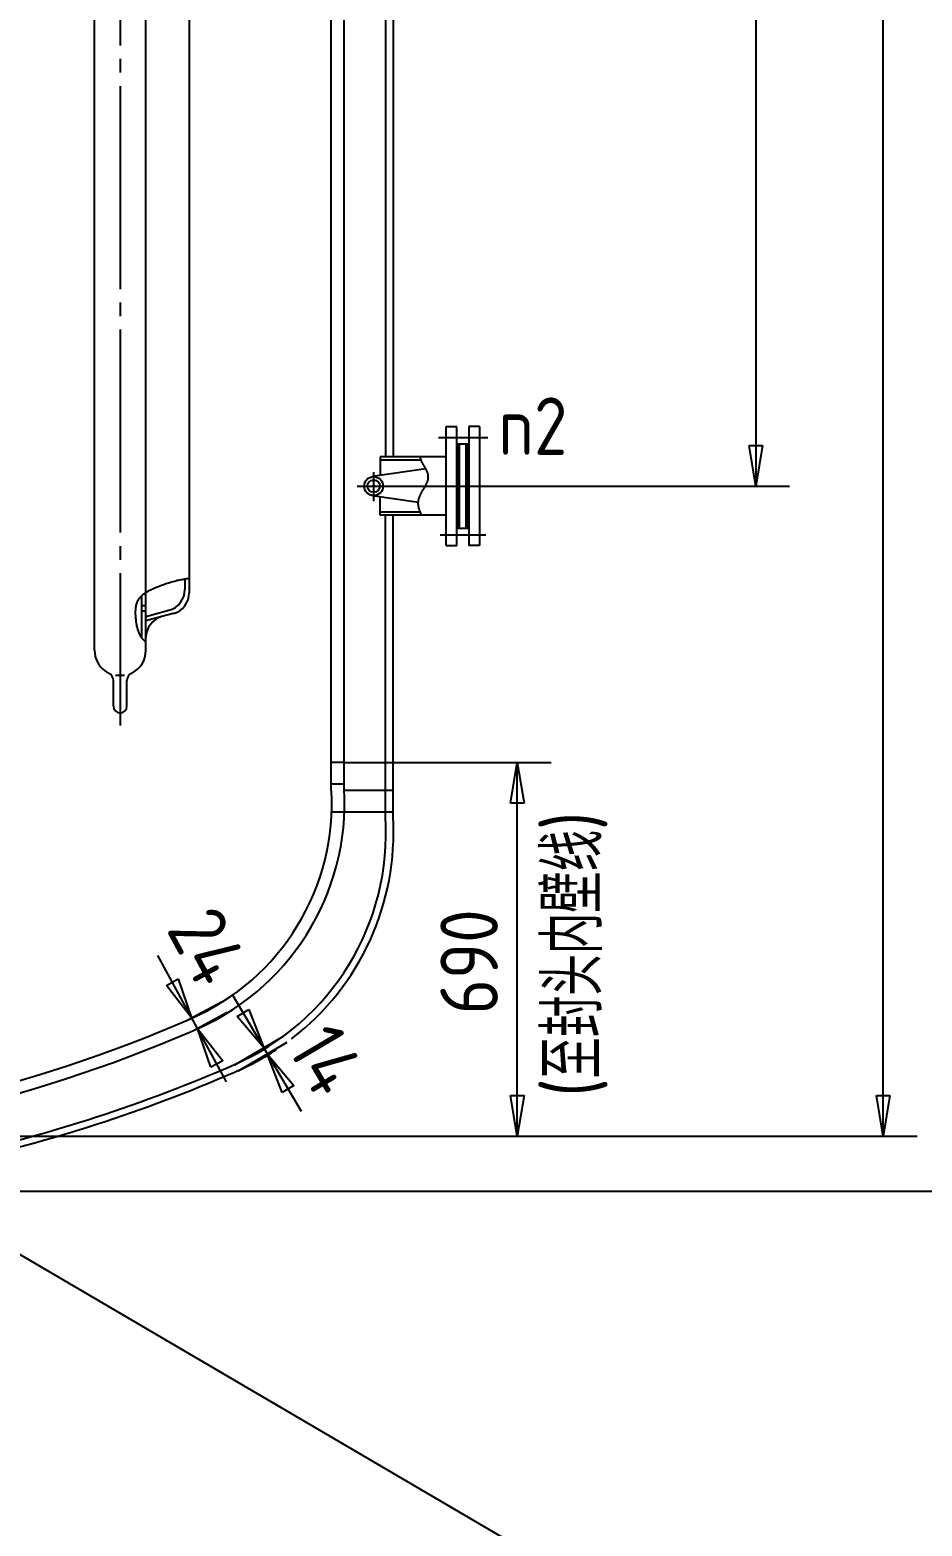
# Model space of a CAD drawing. Extents: x 1561 to 67467, y -57370 to 65913.
# Drawn here: x 1720.6 to 1786.5, y 180.8 to 291.3 of the extents above; entities that cross this region are included whole.
import ezdxf

# ---------------------------------------------------------------- set-up
doc = ezdxf.new("R2010")
doc.units = 0
doc.linetypes.add('DASHDOT', pattern=[18, 15, -1, 1, -1])
doc.layers.get('0').update_dxf_attribs({"linetype": 'DASHDOT'})
doc.layers.add('1', color=7, linetype='CONTINUOUS')
doc.layers.add('2', color=3, linetype='CONTINUOUS')
doc.styles.get("Standard").update_dxf_attribs({"font": 'gbenor.shx', "bigfont": 'gbcbig.shx'})
doc.dimstyles.get("Standard").update_dxf_attribs({"dimtxt": 3.5, "dimasz": 4, "dimexe": 2, "dimexo": 0, "dimgap": 1, "dimtad": 1, "dimtoh": 1, "dimdec": 4, "dimzin": 0, "dimdsep": 46, "dimtxsty": 'Standard', "dimcen": 0, "dimadec": 0, "dimazin": 0, "dimtfac": 1, "dimtdec": 4, "dimtmove": 0, "dimatfit": 0, "dimfxl": 1, "dimtolj": 1, "dimtzin": 0, "dimarcsym": 0})

# ---------------------------------------------------------------- blocks, each defined once
blk = doc.blocks.new('Cadt3')
at = {"layer": '2'}
for p, q in [((1749.43, 259.75), (1749.42, 259.78)), ((1749.44, 259.72), (1749.43, 259.75)), ((1749.45, 259.68), (1749.44, 259.72)), ((1749.47, 259.64), (1749.45, 259.68)), ((1749.48, 259.6), (1749.47, 259.64)), ((1749.49, 259.56), (1749.48, 259.6)), ((1749.51, 259.53), (1749.49, 259.56)), ((1749.52, 259.49), (1749.51, 259.53)), ((1749.53, 259.47), (1749.52, 259.49)), ((1749.54, 259.44), (1749.53, 259.47)), ((1749.55, 259.42), (1749.54, 259.44)), ((1749.56, 259.41), (1749.55, 259.42)), ((1749.56, 259.39), (1749.56, 259.41)), ((1749.57, 259.38), (1749.56, 259.39)), ((1749.58, 259.37), (1749.57, 259.38)), ((1749.59, 259.35), (1749.58, 259.37)), ((1749.6, 259.34), (1749.59, 259.35)), ((1749.61, 259.32), (1749.6, 259.34)), ((1749.62, 259.3), (1749.61, 259.32)), ((1749.63, 259.28), (1749.62, 259.3)), ((1749.64, 259.26), (1749.63, 259.28)), ((1749.65, 259.24), (1749.64, 259.26)), ((1749.66, 259.22), (1749.65, 259.24)), ((1749.67, 259.2), (1749.66, 259.22)), ((1749.68, 259.18), (1749.67, 259.2)), ((1749.69, 259.16), (1749.68, 259.18)), ((1749.7, 259.14), (1749.69, 259.16)), ((1749.72, 259.12), (1749.7, 259.14)), ((1749.73, 259.1), (1749.72, 259.12)), ((1749.74, 259.08), (1749.73, 259.1)), ((1749.75, 259.06), (1749.74, 259.08)), ((1749.76, 259.04), (1749.75, 259.06)), ((1749.77, 259.02), (1749.76, 259.04)), ((1749.79, 259), (1749.77, 259.02)), ((1749.8, 258.98), (1749.79, 259)), ((1749.81, 258.96), (1749.8, 258.98)), ((1749.82, 258.94), (1749.81, 258.96)), ((1749.83, 258.92), (1749.82, 258.94)), ((1749.84, 258.9), (1749.83, 258.92)), ((1749.86, 258.87), (1749.84, 258.9)), ((1749.87, 258.85), (1749.86, 258.87)), ((1749.88, 258.83), (1749.87, 258.85)), ((1749.89, 258.81), (1749.88, 258.83)), ((1749.9, 258.79), (1749.89, 258.81)), ((1749.91, 258.77), (1749.9, 258.79)), ((1749.92, 258.75), (1749.91, 258.77)), ((1749.93, 258.73), (1749.92, 258.75)), ((1749.94, 258.71), (1749.93, 258.73)), ((1749.95, 258.69), (1749.94, 258.71)), ((1749.77, 257.56), (1749.79, 257.58)), ((1749.79, 257.58), (1749.8, 257.61)), ((1749.8, 257.61), (1749.82, 257.64)), ((1749.82, 257.64), (1749.83, 257.67)), ((1749.83, 257.67), (1749.85, 257.69)), ((1749.85, 257.69), (1749.86, 257.72)), ((1749.86, 257.72), (1749.88, 257.75)), ((1749.88, 257.75), (1749.89, 257.77)), ((1749.89, 257.77), (1749.9, 257.8)), ((1749.9, 257.8), (1749.92, 257.82)), ((1749.92, 257.82), (1749.93, 257.85)), ((1749.93, 257.85), (1749.94, 257.88)), ((1749.94, 257.88), (1749.95, 257.9)), ((1749.96, 258.66), (1749.95, 258.69)), ((1749.95, 257.9), (1749.96, 257.93)), ((1749.96, 258.64), (1749.96, 258.66)), ((1749.97, 258.62), (1749.96, 258.64)), ((1749.96, 257.93), (1749.97, 257.95)), ((1749.98, 258.6), (1749.97, 258.62)), ((1749.97, 257.95), (1749.98, 257.98)), ((1749.99, 258.58), (1749.98, 258.6)), ((1749.98, 257.98), (1749.99, 258)), ((1749.99, 258.56), (1749.99, 258.58)), ((1750, 258.54), (1749.99, 258.56)), ((1749.99, 258.03), (1750, 258.05)), ((1749.99, 258), (1749.99, 258.03)), ((1750.01, 258.51), (1750, 258.54)), ((1750, 258.05), (1750.01, 258.08)), ((1750.01, 258.49), (1750.01, 258.51)), ((1750.02, 258.47), (1750.01, 258.49)), ((1750.01, 258.1), (1750.02, 258.12)), ((1750.01, 258.08), (1750.01, 258.1)), ((1750.02, 258.45), (1750.02, 258.47)), ((1750.02, 258.43), (1750.02, 258.45)), ((1750.03, 258.4), (1750.02, 258.43)), ((1750.02, 258.17), (1750.03, 258.2)), ((1750.02, 258.15), (1750.02, 258.17)), ((1750.02, 258.12), (1750.02, 258.15)), ((1750.03, 258.38), (1750.03, 258.4)), ((1750.03, 258.36), (1750.03, 258.38)), ((1750.03, 258.34), (1750.03, 258.36)), ((1750.03, 258.31), (1750.03, 258.34)), ((1750.03, 258.29), (1750.03, 258.31)), ((1750.03, 258.27), (1750.03, 258.29)), ((1750.03, 258.24), (1750.03, 258.27)), ((1750.03, 258.22), (1750.03, 258.24)), ((1750.03, 258.2), (1750.03, 258.22)), ((1749.3, 256.51), (1749.31, 256.54)), ((1749.3, 256.48), (1749.3, 256.51)), ((1749.3, 256.45), (1749.3, 256.48)), ((1749.31, 256.57), (1749.32, 256.6)), ((1749.31, 256.54), (1749.31, 256.57)), ((1749.32, 256.63), (1749.33, 256.66)), ((1749.32, 256.6), (1749.32, 256.63)), ((1749.33, 256.66), (1749.34, 256.69)), ((1749.34, 256.69), (1749.35, 256.72)), ((1749.35, 256.72), (1749.36, 256.75)), ((1749.36, 256.75), (1749.37, 256.78)), ((1749.37, 256.78), (1749.38, 256.81)), ((1749.38, 256.81), (1749.39, 256.84)), ((1749.39, 256.84), (1749.4, 256.87)), ((1749.4, 256.87), (1749.41, 256.9)), ((1749.41, 256.9), (1749.43, 256.93)), ((1749.43, 256.93), (1749.44, 256.96)), ((1749.44, 256.96), (1749.45, 256.99)), ((1749.45, 256.99), (1749.47, 257.02)), ((1749.47, 257.02), (1749.48, 257.05)), ((1749.48, 257.05), (1749.5, 257.08)), ((1749.5, 257.08), (1749.51, 257.1)), ((1749.51, 257.1), (1749.53, 257.13)), ((1749.53, 257.13), (1749.54, 257.16)), ((1749.54, 257.16), (1749.56, 257.19)), ((1749.56, 257.19), (1749.57, 257.22)), ((1749.57, 257.22), (1749.59, 257.25)), ((1749.59, 257.25), (1749.61, 257.28)), ((1749.61, 257.28), (1749.62, 257.31)), ((1749.62, 257.31), (1749.64, 257.33)), ((1749.64, 257.33), (1749.66, 257.36)), ((1749.66, 257.36), (1749.67, 257.39)), ((1749.67, 257.39), (1749.69, 257.42)), ((1749.69, 257.42), (1749.71, 257.45)), ((1749.71, 257.45), (1749.72, 257.48)), ((1749.72, 257.48), (1749.74, 257.5)), ((1749.74, 257.5), (1749.76, 257.53)), ((1749.76, 257.53), (1749.77, 257.56)), ((1749.29, 256.42), (1749.3, 256.45)), ((1749.29, 256.39), (1749.29, 256.42)), ((1749.29, 256.36), (1749.29, 256.39)), ((1749.29, 256.33), (1749.29, 256.36)), ((1749.29, 256.3), (1749.29, 256.33)), ((1749.29, 256.27), (1749.29, 256.3)), ((1749.3, 256.23), (1749.29, 256.27)), ((1749.3, 256.2), (1749.3, 256.23)), ((1749.3, 256.17), (1749.3, 256.2)), ((1749.31, 256.14), (1749.3, 256.17)), ((1749.31, 256.11), (1749.31, 256.14)), ((1749.32, 256.08), (1749.31, 256.11)), ((1749.33, 256.04), (1749.32, 256.08)), ((1749.33, 256.01), (1749.33, 256.04)), ((1749.34, 255.98), (1749.33, 256.01)), ((1749.35, 255.95), (1749.34, 255.98)), ((1749.36, 255.91), (1749.35, 255.95)), ((1749.37, 255.88), (1749.36, 255.91)), ((1749.38, 255.85), (1749.37, 255.88)), ((1749.39, 255.82), (1749.38, 255.85)), ((1749.4, 255.79), (1749.39, 255.82)), ((1749.42, 255.76), (1749.4, 255.79)), ((1749.43, 255.73), (1749.42, 255.76)), ((1749.44, 255.7), (1749.43, 255.73)), ((1749.45, 255.67), (1749.44, 255.7)), ((1749.46, 255.64), (1749.45, 255.67)), ((1749.48, 255.61), (1749.46, 255.64)), ((1749.49, 255.59), (1749.48, 255.61)), ((1749.5, 255.56), (1749.49, 255.59)), ((1749.51, 255.54), (1749.5, 255.56)), ((1749.52, 255.51), (1749.51, 255.54)), ((1749.53, 255.49), (1749.52, 255.51)), ((1749.54, 255.48), (1749.53, 255.49)), ((1749.54, 255.46), (1749.54, 255.48, 1))]:
    blk.add_line(p, q, dxfattribs=at)
blk = doc.blocks.new('*D20')
at = {"layer": '2'}
for p, q in [((1735.11, 213.6), (1730.04, 222.94)), ((1730.67, 220.73), (1731.55, 221.21)), ((1731.55, 221.21), (1732.54, 218.33)), ((1732.54, 218.33), (1730.67, 220.73)), ((1732.25, 218.17), (1734.74, 219.52)), ((1732.68, 217.39), (1735.16, 218.74)), ((1732.97, 217.55), (1734.84, 215.15)), ((1733.96, 214.68), (1732.97, 217.55)), ((1734.84, 215.15), (1733.96, 214.68))]:
    blk.add_line(p, q, dxfattribs=at)
at = {"layer": '2', "insert": (1730.61, 224.88), "char_height": 4.25, "width": 65536, "attachment_point": 7, "rotation": 298.4978}
blk.add_mtext('24', dxfattribs=at)
blk = doc.blocks.new('*D21')
at = {"layer": '2'}
for p, q in [((1735.58, 219.98), (1740.63, 211.43)), ((1735.91, 218.44), (1736.77, 218.95)), ((1736.77, 218.95), (1737.87, 216.11)), ((1737.87, 216.11), (1735.91, 218.44)), ((1739.31, 216.96), (1735.71, 214.84)), ((1739.58, 216.51), (1735.98, 214.39)), ((1738.13, 215.66), (1740.09, 213.33)), ((1739.23, 212.82), (1738.13, 215.66)), ((1740.09, 213.33), (1739.23, 212.82))]:
    blk.add_line(p, q, dxfattribs=at)
at = {"layer": '2', "insert": (1739.53, 216.09), "char_height": 4.25, "width": 65536, "attachment_point": 7, "rotation": 300.5863}
blk.add_mtext('14', dxfattribs=at)
blk = doc.blocks.new('*D25')
at = {"layer": '2'}
for p, q in [((1774.23, 395.22), (1774.23, 257.62)), ((1774.23, 257.62), (1773.73, 260.62)), ((1773.73, 260.62), (1774.73, 260.62)), ((1774.73, 260.62), (1774.23, 257.62)), ((1753.98, 257.62), (1776.73, 257.62))]:
    blk.add_line(p, q, dxfattribs=at)
blk = doc.blocks.new('*D26')
at = {"layer": '2'}
for p, q in [((1672.06, 395.22), (1757.36, 395.22)), ((1763.74, 395.22), (1767.15, 395.22)), ((1773.53, 395.22), (1786.14, 395.22)), ((1783.14, 392.22), (1783.64, 395.22)), ((1783.64, 395.22), (1784.14, 392.22)), ((1783.64, 209.58), (1783.64, 395.22)), ((1784.14, 392.22), (1783.14, 392.22)), ((1783.64, 209.58), (1783.14, 212.58)), ((1783.14, 212.58), (1784.14, 212.58)), ((1784.14, 212.58), (1783.64, 209.58)), ((1690.86, 209.58), (1786.14, 209.58))]:
    blk.add_line(p, q, dxfattribs=at)
at = {"layer": '2', "insert": (1782.21, 314.8), "char_height": 4.25, "width": 65536, "attachment_point": 7, "rotation": 90}
blk.add_mtext('4641', dxfattribs=at)
blk = doc.blocks.new('*D27')
at = {"layer": '2'}
for p, q in [((1743.82, 237.2), (1759.1, 237.2)), ((1756.1, 234.2), (1756.6, 237.2)), ((1756.6, 237.2), (1757.1, 234.2)), ((1756.6, 209.58), (1756.6, 237.2)), ((1757.1, 234.2), (1756.1, 234.2)), ((1756.6, 209.58), (1756.1, 212.58)), ((1756.1, 212.58), (1757.1, 212.58)), ((1757.1, 212.58), (1756.6, 209.58)), ((1690.86, 209.58), (1759.1, 209.58))]:
    blk.add_line(p, q, dxfattribs=at)
at = {"layer": '2', "insert": (1755.17, 218.58), "char_height": 4.25, "width": 65536, "attachment_point": 7, "rotation": 90}
blk.add_mtext('690', dxfattribs=at)
blk = doc.blocks.new('*D39')
at = {"layer": '2'}
for p, q in [((1680.25, 109.42), (1708.1, 129.11)), ((1708.1, 129.11), (1719.71, 129.11)), ((1698.74, 123.1), (1701.48, 124.43)), ((1701.48, 124.43), (1699.32, 122.29)), ((1699.32, 122.29), (1698.74, 123.1)), ((1680.25, 109.42), (1682.41, 111.56)), ((1682.98, 110.74), (1680.25, 109.42)), ((1682.41, 111.56), (1682.98, 110.74))]:
    blk.add_line(p, q, dxfattribs=at)
at = {"layer": '2', "insert": (1709.53, 130.54), "char_height": 4.25, "width": 65536, "attachment_point": 7}
blk.add_mtext('%%c650', dxfattribs=at)
blk = doc.blocks.new('*D40')
at = {"layer": '2'}
for p, q in [((1665.97, 145.6), (1652.79, 145.6)), ((1714.72, 89.43), (1665.97, 145.6)), ((1667, 144.41), (1669.35, 142.47)), ((1668.59, 141.82), (1667, 144.41)), ((1669.35, 142.47), (1668.59, 141.82)), ((1712.38, 91.37), (1713.13, 92.02)), ((1713.13, 92.02), (1714.72, 89.43)), ((1714.72, 89.43), (1712.38, 91.37))]:
    blk.add_line(p, q, dxfattribs=at)
at = {"layer": '2', "insert": (1654.22, 147.03), "char_height": 4.25, "width": 65536, "attachment_point": 7}
blk.add_mtext('%%c1820', dxfattribs=at)
blk = doc.blocks.new('*D41')
at = {"layer": '2'}
for p, q in [((1686.6, 110.11), (1675.74, 95.46)), ((1683.92, 106.5), (1685.31, 109.2)), ((1686.11, 108.61), (1683.92, 106.5)), ((1685.31, 109.2), (1686.11, 108.61)), ((1681.16, 103.61), (1683.35, 105.73)), ((1683.35, 105.73), (1681.97, 103.02)), ((1681.97, 103.02), (1681.16, 103.61)), ((1675.74, 95.46), (1660.17, 95.46))]:
    blk.add_line(p, q, dxfattribs=at)
at = {"layer": '2', "insert": (1661.6, 96.89), "char_height": 4.25, "width": 65536, "attachment_point": 7}
blk.add_mtext('16XM24', dxfattribs=at)
blk = doc.blocks.new('*D44')
at = {"layer": '2'}
for p, q in [((1690.86, 525.91), (1795.83, 525.91)), ((1792.96, 521.91), (1793.33, 525.91)), ((1793.33, 525.91), (1793.71, 521.91)), ((1793.33, 205.51), (1793.33, 525.91)), ((1793.71, 521.91), (1792.96, 521.91)), ((1793.33, 205.51), (1792.96, 209.51)), ((1792.96, 209.51), (1793.71, 209.51)), ((1793.71, 209.51), (1793.33, 205.51)), ((1690.86, 205.51), (1795.83, 205.51))]:
    blk.add_line(p, q, dxfattribs=at)
at = {"layer": '2', "insert": (1791.9, 313.41), "char_height": 4.25, "width": 65536, "attachment_point": 7, "rotation": 90}
blk.add_mtext('7780', dxfattribs=at)
blk = doc.blocks.new('*D45')
at = {"layer": '2'}
for p, q in [((1669.26, 232.58), (1669.26, 243.37)), ((1712.46, 232.58), (1712.46, 243.37)), ((1669.26, 240.87), (1673.26, 241.25)), ((1673.26, 241.25), (1673.26, 240.5)), ((1708.46, 240.5), (1708.46, 241.25)), ((1708.46, 241.25), (1712.46, 240.87)), ((1673.26, 240.5), (1669.26, 240.87)), ((1712.46, 240.87), (1669.26, 240.87)), ((1712.46, 240.87), (1708.46, 240.5))]:
    blk.add_line(p, q, dxfattribs=at)
at = {"layer": '2', "insert": (1675.15, 242.3), "char_height": 4.25, "width": 65536, "attachment_point": 7}
blk.add_mtext('1080', dxfattribs=at)
blk = doc.blocks.new('Cadt64')
at = {"layer": '2'}
for p, q in [((1715.02, 203.68), (1774.14, 169.05, 1)), ((1774.14, 169.05), (1782.57, 169.05))]:
    blk.add_line(p, q, dxfattribs=at)
at = {"layer": '2', "insert": (1775.89, 169.73), "char_height": 4.25, "width": 65536, "attachment_point": 7}
blk.add_mtext('26', dxfattribs=at)
blk = doc.blocks.new('Cadt71')
at = {"layer": '2'}
for p, q in [((1729.24, 249.81), (1729.32, 249.86)), ((1729.32, 249.86), (1729.41, 249.9)), ((1729.41, 249.9), (1729.49, 249.95)), ((1729.49, 249.95), (1729.59, 249.99)), ((1729.59, 249.99), (1729.68, 250.04)), ((1729.68, 250.04), (1729.78, 250.08)), ((1729.78, 250.08), (1729.88, 250.13)), ((1729.88, 250.13), (1729.99, 250.17)), ((1729.99, 250.17), (1730.09, 250.21)), ((1730.09, 250.21), (1730.2, 250.25)), ((1730.2, 250.25), (1730.31, 250.29)), ((1730.31, 250.29), (1730.42, 250.33)), ((1730.42, 250.33), (1730.53, 250.37)), ((1730.53, 250.37), (1730.64, 250.41)), ((1730.64, 250.41), (1730.75, 250.45)), ((1730.75, 250.45), (1730.86, 250.48)), ((1730.86, 250.48), (1730.97, 250.51)), ((1730.97, 250.51), (1731.08, 250.55)), ((1731.08, 250.55), (1731.18, 250.58)), ((1731.18, 250.58), (1731.29, 250.6)), ((1731.29, 250.6), (1731.39, 250.63)), ((1731.39, 250.63), (1731.48, 250.66)), ((1731.48, 250.66), (1731.58, 250.68)), ((1731.58, 250.68), (1731.67, 250.7)), ((1731.67, 250.7), (1731.76, 250.72)), ((1731.76, 250.72), (1731.84, 250.73)), ((1731.84, 250.73), (1731.93, 250.75)), ((1731.93, 250.75), (1732.01, 250.76)), ((1732.01, 250.76), (1732.08, 250.77)), ((1732.08, 250.77), (1732.15, 250.78)), ((1732.15, 250.78), (1732.21, 250.79)), ((1732.21, 250.79), (1732.27, 250.79)), ((1732.27, 250.79), (1732.32, 250.8)), ((1732.32, 250.8), (1732.36, 250.8)), ((1728.44, 248.72), (1728.45, 248.8)), ((1728.45, 248.8), (1728.47, 248.87)), ((1728.47, 248.87), (1728.49, 248.94)), ((1728.49, 248.94), (1728.51, 249.01)), ((1728.51, 249.01), (1728.53, 249.08)), ((1728.53, 249.08), (1728.56, 249.14)), ((1728.56, 249.14), (1728.59, 249.2)), ((1728.59, 249.2), (1728.63, 249.26)), ((1728.63, 249.26), (1728.67, 249.32)), ((1728.67, 249.32), (1728.71, 249.37)), ((1728.71, 249.37), (1728.75, 249.43)), ((1728.75, 249.43), (1728.8, 249.48)), ((1728.8, 249.48), (1728.85, 249.53)), ((1728.85, 249.53), (1728.91, 249.58)), ((1728.91, 249.58), (1728.97, 249.63)), ((1728.97, 249.63), (1729.03, 249.67)), ((1729.03, 249.67), (1729.1, 249.72)), ((1729.1, 249.72), (1729.17, 249.77)), ((1729.17, 249.77), (1729.24, 249.81)), ((1728.4, 248.39), (1728.41, 248.48)), ((1728.4, 248.3), (1728.4, 248.39)), ((1728.4, 248.21), (1728.4, 248.3)), ((1728.4, 248.12), (1728.4, 248.21)), ((1728.41, 248.03), (1728.4, 248.12)), ((1728.41, 248.56), (1728.42, 248.64)), ((1728.41, 248.48), (1728.41, 248.56)), ((1728.41, 247.94), (1728.41, 248.03)), ((1728.42, 247.84), (1728.41, 247.94)), ((1728.42, 248.64), (1728.44, 248.72)), ((1728.43, 247.75), (1728.42, 247.84)), ((1728.44, 247.66), (1728.43, 247.75)), ((1728.45, 247.57), (1728.44, 247.66)), ((1728.47, 247.47), (1728.45, 247.57)), ((1728.48, 247.39), (1728.47, 247.47)), ((1728.5, 247.3), (1728.48, 247.39)), ((1728.52, 247.21), (1728.5, 247.3)), ((1728.54, 247.13), (1728.52, 247.21)), ((1728.56, 247.05), (1728.54, 247.13)), ((1728.58, 246.98), (1728.56, 247.05)), ((1728.61, 246.91), (1728.58, 246.98)), ((1728.63, 246.84), (1728.61, 246.91)), ((1728.66, 246.77), (1728.63, 246.84)), ((1728.68, 246.71), (1728.66, 246.77)), ((1728.71, 246.65), (1728.68, 246.71)), ((1728.74, 246.6), (1728.71, 246.65)), ((1728.76, 246.55), (1728.74, 246.6)), ((1728.79, 246.5), (1728.76, 246.55)), ((1728.82, 246.46), (1728.79, 246.5)), ((1728.85, 246.42), (1728.82, 246.46)), ((1728.87, 246.38), (1728.85, 246.42)), ((1728.9, 246.34), (1728.87, 246.38)), ((1728.93, 246.31), (1728.9, 246.34)), ((1728.96, 246.28), (1728.93, 246.31)), ((1728.98, 246.25), (1728.96, 246.28)), ((1729.01, 246.23), (1728.98, 246.25)), ((1729.04, 246.2), (1729.01, 246.23)), ((1729.06, 246.18), (1729.04, 246.2)), ((1729.09, 246.16), (1729.06, 246.18)), ((1729.11, 246.14), (1729.09, 246.16)), ((1729.13, 246.13), (1729.11, 246.14)), ((1729.15, 246.11), (1729.13, 246.13)), ((1729.16, 246.1), (1729.15, 246.11, 1))]:
    blk.add_line(p, q, dxfattribs=at)
blk = doc.blocks.new('*D87')
at = {"layer": '2'}
for p, q in [((1760.92, 85.85), (1760.92, 72.35)), ((1760.92, 79.85), (1760.54, 83.85)), ((1760.54, 83.85), (1761.29, 83.85)), ((1761.29, 83.85), (1760.92, 79.85)), ((1769.85, 79.85), (1758.42, 79.85)), ((1769.85, 78.35), (1758.42, 78.35)), ((1760.54, 74.35), (1760.92, 78.35)), ((1760.92, 78.35), (1761.29, 74.35)), ((1761.29, 74.35), (1760.54, 74.35))]:
    blk.add_line(p, q, dxfattribs=at)
at = {"layer": '2', "insert": (1759.49, 70.92), "char_height": 4.25, "width": 65536, "attachment_point": 7, "rotation": 90}
blk.add_mtext('3', dxfattribs=at)

msp = doc.modelspace()

# ---------------------------------------------------------------- linework, layer by layer
for p, q in [((1727.26081, 395.18236), (1727.26081, 239.93895)), ((1750.78568, 261.22106), (1754.43527, 261.22106)), ((1744.77179, 257.62106), (1753.97838, 257.62106)), ((1745.98832, 258.64408), (1745.98832, 256.51687)), ((1750.90699, 254.02106), (1754.27476, 254.02106)), ((1743.82081, 235.59682), (1742.86081, 235.59682)), ((1747.42081, 233.52731), (1742.88389, 233.52731))]:
    msp.add_line(p, q)
at = {"layer": '1'}
for p, q in [((1725.36081, 245.48864), (1725.36081, 391.41561)), ((1725.36081, 245.48864), (1725.36081, 391.41561)), ((1725.36081, 245.48864), (1725.36081, 391.41561)), ((1725.36081, 245.48864), (1725.36081, 391.41561)), ((1729.16081, 245.48864), (1729.16081, 391.41561)), ((1729.16081, 245.48864), (1729.16081, 391.41561)), ((1729.16081, 245.48864), (1729.16081, 391.41561)), ((1732.36081, 364.37045), (1732.36081, 249.74077, 6.28319)), ((1732.36081, 364.37045), (1732.36081, 249.74077)), ((1742.86081, 237.19682), (1742.86081, 364.36025, 6.28319)), ((1743.82081, 237.19682), (1743.82081, 364.36025)), ((1746.86081, 306.66106), (1746.86081, 259.78106)), ((1747.42081, 306.66106), (1747.42081, 259.78106)), ((1751.34081, 253.22106), (1751.34081, 262.02106)), ((1751.34081, 262.02106), (1752.14081, 262.02106)), ((1752.14081, 253.22106), (1752.14081, 262.02106)), ((1753.02081, 262.02106), (1753.02081, 253.22106)), ((1753.82081, 262.02106), (1753.02081, 262.02106)), ((1753.82081, 262.02106), (1753.82081, 253.22106)), ((1752.14081, 260.74106), (1753.02081, 260.74106)), ((1752.22081, 260.74106), (1752.22081, 254.50106)), ((1752.22081, 254.50106), (1752.22081, 260.74106)), ((1752.34081, 254.50106), (1752.34081, 260.74106)), ((1752.82081, 254.50106), (1752.82081, 260.74106)), ((1752.94081, 260.74106), (1752.94081, 254.50106)), ((1749.84368, 258.89575), (1745.90786, 258.31642)), ((1746.46081, 259.78106), (1746.46081, 258.39781)), ((1751.34081, 259.78106), (1746.46081, 259.78106)), ((1749.50036, 259.54106), (1746.46081, 259.54106)), ((1745.90786, 256.9257), (1749.29426, 256.42725)), ((1746.46081, 255.46106), (1746.46081, 256.84431)), ((1749.43595, 255.70106), (1746.46081, 255.70106)), ((1751.34081, 255.46106), (1746.46081, 255.46106)), ((1746.86081, 235.12731), (1746.86081, 255.46106)), ((1747.42081, 235.12731), (1747.42081, 255.46106)), ((1752.14081, 254.50106), (1753.02081, 254.50106)), ((1751.34081, 253.22106), (1752.14081, 253.22106)), ((1753.82081, 253.22106), (1753.02081, 253.22106)), ((1732.04081, 250.7656), (1732.04081, 249.98632)), ((1728.84081, 249.51811), (1728.84081, 246.42345)), ((1728.84081, 248.79323), (1729.16081, 248.79323)), ((1728.84081, 248.39323), (1729.16081, 248.39323, 6.28319)), ((1729.16081, 247.9869), (1730.85492, 248.44083)), ((1731.17492, 248.19529), (1730.3467, 247.97337, 6.28319)), ((1726.76081, 241.35561), (1726.76081, 243.24365)), ((1726.90419, 243.65561), (1727.57238, 243.65561)), ((1727.76081, 241.35561), (1727.76081, 243.24365)), ((1742.86081, 235.26282), (1742.86081, 237.19682)), ((1743.82081, 237.19682), (1742.86081, 237.19682, 6.28319)), ((1743.82081, 235.26282), (1743.82081, 237.19682)), ((1747.42081, 235.12731), (1743.82787, 235.12731, 6.28319)), ((1746.86081, 233.19331), (1746.86081, 235.12731)), ((1747.42081, 233.19331), (1747.42081, 235.12731))]:
    msp.add_line(p, q, dxfattribs=at)
for radius in [0.7, 0.46]:
    msp.add_circle((1745.98832, 257.62106), radius, dxfattribs=at)
for centre, radius, start, end in [((1730.44081, 249.98632), 1.6, 285, 360), ((1730.76081, 249.74077), 1.6, 285, 360), ((1730.76081, 246.42789), 1.6, 105, 180), ((1727.26081, 245.48864), 1.9, 180, 243.8961189), ((1727.26081, 245.48864), 1.9, 296.1038811, 360), ((1726.16081, 243.24365), 0.6, 0, 63.8961189), ((1728.36081, 243.24365), 0.6, 116.1038811, 180), ((1727.26081, 241.35561), 0.5, 180, 360), ((1725.56229, 234.1649), 17.33333, 293.4527017, 363.6316511), ((1725.55589, 234.24362), 18.29333, 292.1761593, 363.1938457), ((1728.23323, 231.98593), 18.66667, 293.4473372, 363.7085344), ((1728.22919, 232.03298), 19.22667, 307.4727995, 363.4599092), ((1690.86081, 313.58106), 104, 272.0700697, 293.5781785), ((1690.86081, 313.6676), 104.96, 271.9798609, 293.349664), ((1728.22919, 232.03298), 19.22667, 292.7385577, 303.3787531), ((1690.86081, 317.51034), 112, 282.4574362, 293.5781785), ((1690.86081, 317.56106), 112.56, 282.3944711, 293.4538297)]:
    msp.add_arc(centre, radius, start, end, dxfattribs=at)
at = {"layer": '2'}
msp.add_line((1730.3467, 247.97337), (1729.16081, 247.65561), dxfattribs=at)

# ---------------------------------------------------------------- block references
for name in ['*D25', 'Cadt3', 'Cadt71', 'Cadt64']:
    msp.add_blockref(name, (0, 0))

# ---------------------------------------------------------------- texts
at = {"layer": '2', "insert": (1755.21597, 259.92173), "char_height": 4.25, "width": 65536, "attachment_point": 7}
msp.add_mtext('n2', dxfattribs=at)
at = {"layer": '2', "insert": (1763.26241, 212.50026), "char_height": 4.25, "width": 65536, "attachment_point": 7, "rotation": 90}
msp.add_mtext('(至封头内壁线)', dxfattribs=at)

# ---------------------------------------------------------------- dimensions: what is measured, and where the dimension line sits
at = {"layer": '2'}
for base, p1, p2, text, picture, middle in [((1783.64081, 395.22106), (1690.86081, 209.58106), (1672.06081, 395.22106), '4641', '*D26', (1783.64081, 318.59106)), ((1793.3316, 525.90652), (1690.86081, 205.51034), (1690.86081, 525.90652), '7780', '*D44', (44833.29, 7839.32092)), ((1756.60081, 237.19682), (1690.86081, 209.58106), (1743.82081, 237.19682), '690', '*D27', (1756.60081, 221.59106)), ((1760.91981, 78.34993), (1769.84645, 79.84993), (1769.84645, 78.34993), '3', '*D87', (1760.91981, 71.74167))]:
    dim = msp.add_linear_dim(base=base, p1=p1, p2=p2, angle=90, text=text, dimstyle='Standard', dxfattribs=at)
    dim.commit()
    dim.dimension.update_dxf_attribs({"geometry": picture, "text_midpoint": middle})
for p1, p2, text, picture, middle in [((1667.00173, 144.41073), (1714.71989, 89.43059), '%%c1820', '*D40', (41360.66049, 3639.96353)), ((1701.47603, 124.42513), (1680.24559, 109.41619), '%%c650', '*D39', (42742.60957, 3227.71353)), ((1683.35252, 105.72597), (1683.92427, 106.49714), '16XM24', '*D41', (41546.26233, 2386.44652))]:
    dim = msp.add_diameter_dim_2p(p1=p1, p2=p2, text=text, dimstyle='Standard', dxfattribs=at)
    dim.commit()
    dim.dimension.update_dxf_attribs({"geometry": picture, "text_midpoint": middle})
dim = msp.add_linear_dim(base=(1669.26081, 240.8724), p1=(1712.46081, 232.58106), p2=(1669.26081, 232.58106), text='1080', dimstyle='Standard', dxfattribs=at)
dim.commit()
dim.dimension.update_dxf_attribs({"geometry": '*D45', "text_midpoint": (1678.9076, 240.8724)})
for p1, p2, distance, text, picture, middle in [((1732.25397, 218.17348), (1732.67747, 217.39342), 0.32974, '24', '*D20', (1730.27245, 222.5144)), ((1739.31369, 216.96368), (1739.57945, 216.51407), -1.68134, '14', '*D21', (1739.10388, 214.01437))]:
    dim = msp.add_aligned_dim(p1=p1, p2=p2, distance=distance, text=text, dimstyle='Standard', dxfattribs=at)
    dim.commit()
    dim.dimension.update_dxf_attribs({"geometry": picture, "text_midpoint": middle})

doc.saveas('drawing.dxf')
